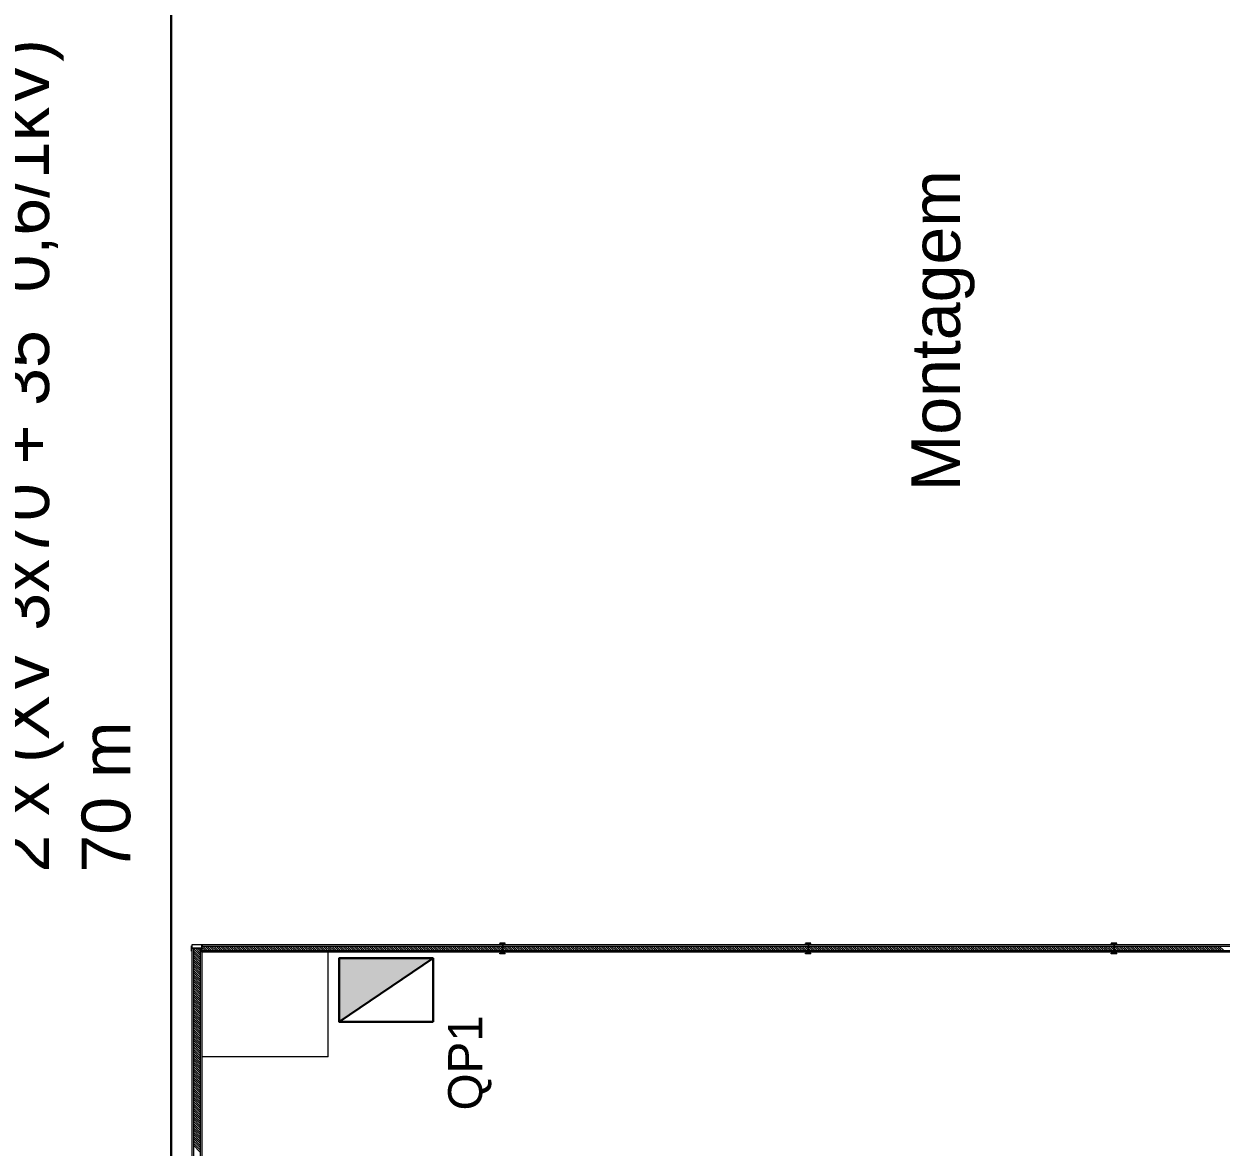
# Model space of a CAD drawing. Header units: millimetres. Extents: x -32 to 1412, y -324 to 2887.
# Drawn here: x 1014.37 to 1038.96, y 2023.07 to 2046.15 of the extents above; entities that cross this region are included whole.
import ezdxf

# ---------------------------------------------------------------- set-up
doc = ezdxf.new("R2010")
doc.units = ezdxf.units.MM
doc.header["$LTSCALE"] = 0.5
doc.layers.get('0').update_dxf_attribs({"linetype": 'CONTINUOUS'})
doc.layers.add('arquitetura', color=252, linetype='CONTINUOUS', lineweight=5)
doc.layers.add('quadros eletricos', color=3, linetype='CONTINUOUS', lineweight=30)
doc.styles.add('Arial nw', font='ARIALN.TTF')

msp = doc.modelspace()

# ---------------------------------------------------------------- hatches: boundary and pattern name
at = {"layer": 'quadros eletricos'}
msp.add_hatch(color=256, dxfattribs=at).paths.add_polyline_path([(1020.844, 2025.646), (1022.774, 2026.953), (1020.844, 2026.953)])

# ---------------------------------------------------------------- linework, layer by layer
at = {"layer": 'arquitetura'}
for p, q in [((1017.811, 2027.099), (1017.811, 2027.209)), ((1017.811, 2027.209), (1017.82, 2027.209)), ((1017.811, 2027.099), (1017.82, 2027.099)), ((1017.82, 2027.169), (1017.82, 2027.209)), ((1017.82, 2027.099), (1017.82, 2027.139)), ((1018.01, 2027.157), (1017.832, 2027.157)), ((1018.01, 2027.151), (1017.832, 2027.151)), ((1018.022, 2027.169), (1018.022, 2027.209)), ((1018.022, 2027.209), (1018.031, 2027.209)), ((1018.022, 2027.099), (1018.022, 2027.139)), ((1018.022, 2027.099), (1018.031, 2027.099)), ((1018.031, 2027.099), (1018.031, 2027.209)), ((1024.256, 2027.264), (1024.146, 2027.264)), ((1024.146, 2027.255), (1024.146, 2027.264)), ((1024.186, 2027.255), (1024.146, 2027.255)), ((1024.198, 2027.243), (1024.198, 2027.065)), ((1024.204, 2027.243), (1024.204, 2027.065)), ((1024.256, 2027.255), (1024.216, 2027.255)), ((1024.256, 2027.255), (1024.256, 2027.264)), ((1030.536, 2027.264), (1030.426, 2027.264)), ((1030.426, 2027.255), (1030.426, 2027.264)), ((1030.466, 2027.255), (1030.426, 2027.255)), ((1030.478, 2027.243), (1030.478, 2027.065)), ((1030.484, 2027.243), (1030.484, 2027.065)), ((1030.536, 2027.255), (1030.496, 2027.255)), ((1030.536, 2027.255), (1030.536, 2027.264)), ((1036.816, 2027.264), (1036.706, 2027.264)), ((1036.706, 2027.255), (1036.706, 2027.264)), ((1036.746, 2027.255), (1036.706, 2027.255)), ((1036.758, 2027.243), (1036.758, 2027.065)), ((1036.764, 2027.243), (1036.764, 2027.065)), ((1036.816, 2027.255), (1036.776, 2027.255)), ((1036.816, 2027.255), (1036.816, 2027.264)), ((1024.186, 2027.053), (1024.146, 2027.053)), ((1024.146, 2027.044), (1024.146, 2027.053)), ((1024.256, 2027.044), (1024.146, 2027.044)), ((1024.256, 2027.053), (1024.216, 2027.053)), ((1024.256, 2027.044), (1024.256, 2027.053)), ((1030.466, 2027.053), (1030.426, 2027.053)), ((1030.426, 2027.044), (1030.426, 2027.053)), ((1030.536, 2027.044), (1030.426, 2027.044)), ((1030.536, 2027.053), (1030.496, 2027.053)), ((1030.536, 2027.044), (1030.536, 2027.053)), ((1036.746, 2027.053), (1036.706, 2027.053)), ((1036.706, 2027.044), (1036.706, 2027.053)), ((1036.816, 2027.044), (1036.706, 2027.044)), ((1036.816, 2027.053), (1036.776, 2027.053)), ((1036.816, 2027.044), (1036.816, 2027.053))]:
    msp.add_line(p, q, dxfattribs=at)
at = {"layer": 'arquitetura', "color": 252}
for p, q in [((1054.041, 2027.229), (1017.821, 2027.229)), ((1017.821, 2027.229), (1017.821, 2020.607)), ((1017.851, 2027.151), (1017.851, 1958.009)), ((1017.851, 2027.107), (1017.991, 2026.967)), ((1017.852, 2027.151), (1017.991, 2027.012)), ((1017.897, 2027.151), (1017.991, 2027.057)), ((1017.942, 2027.151), (1017.991, 2027.102)), ((1017.987, 2027.151), (1017.991, 2027.147)), ((1017.991, 2027.151), (1017.991, 1958.009)), ((1018.021, 2027.079), (1018.021, 2027.229)), ((1018.135, 2027.109), (1018.021, 2027.223)), ((1018.021, 2027.199), (1054.041, 2027.199)), ((1018.09, 2027.109), (1018.021, 2027.178)), ((1018.045, 2027.109), (1018.021, 2027.133)), ((1018.021, 2027.109), (1054.041, 2027.109)), ((1018.18, 2027.109), (1018.09, 2027.199)), ((1018.225, 2027.109), (1018.135, 2027.199)), ((1018.27, 2027.109), (1018.18, 2027.199)), ((1018.315, 2027.109), (1018.225, 2027.199)), ((1018.36, 2027.109), (1018.27, 2027.199)), ((1018.405, 2027.109), (1018.315, 2027.199)), ((1018.45, 2027.109), (1018.36, 2027.199)), ((1018.494, 2027.109), (1018.404, 2027.199)), ((1018.539, 2027.109), (1018.449, 2027.199)), ((1018.584, 2027.109), (1018.494, 2027.199)), ((1018.629, 2027.109), (1018.539, 2027.199)), ((1018.674, 2027.109), (1018.584, 2027.199)), ((1018.719, 2027.109), (1018.629, 2027.199)), ((1018.764, 2027.109), (1018.674, 2027.199)), ((1018.809, 2027.109), (1018.719, 2027.199)), ((1018.854, 2027.109), (1018.764, 2027.199)), ((1018.899, 2027.109), (1018.809, 2027.199)), ((1018.943, 2027.109), (1018.853, 2027.199)), ((1018.988, 2027.109), (1018.898, 2027.199)), ((1019.033, 2027.109), (1018.943, 2027.199)), ((1019.078, 2027.109), (1018.988, 2027.199)), ((1019.123, 2027.109), (1019.033, 2027.199)), ((1019.168, 2027.109), (1019.078, 2027.199)), ((1019.213, 2027.109), (1019.123, 2027.199)), ((1019.258, 2027.109), (1019.168, 2027.199)), ((1019.303, 2027.109), (1019.213, 2027.199)), ((1019.348, 2027.109), (1019.258, 2027.199)), ((1019.392, 2027.109), (1019.302, 2027.199)), ((1019.437, 2027.109), (1019.347, 2027.199)), ((1019.482, 2027.109), (1019.392, 2027.199)), ((1019.527, 2027.109), (1019.437, 2027.199)), ((1019.572, 2027.109), (1019.482, 2027.199)), ((1019.617, 2027.109), (1019.527, 2027.199)), ((1019.662, 2027.109), (1019.572, 2027.199)), ((1019.707, 2027.109), (1019.617, 2027.199)), ((1019.752, 2027.109), (1019.662, 2027.199)), ((1019.797, 2027.109), (1019.707, 2027.199)), ((1019.841, 2027.109), (1019.751, 2027.199)), ((1019.886, 2027.109), (1019.796, 2027.199)), ((1019.931, 2027.109), (1019.841, 2027.199)), ((1019.976, 2027.109), (1019.886, 2027.199)), ((1020.021, 2027.109), (1019.931, 2027.199)), ((1020.066, 2027.109), (1019.976, 2027.199)), ((1020.111, 2027.109), (1020.021, 2027.199)), ((1020.156, 2027.109), (1020.066, 2027.199)), ((1020.201, 2027.109), (1020.111, 2027.199)), ((1020.246, 2027.109), (1020.156, 2027.199)), ((1020.29, 2027.109), (1020.2, 2027.199)), ((1020.335, 2027.109), (1020.245, 2027.199)), ((1020.38, 2027.109), (1020.29, 2027.199)), ((1020.425, 2027.109), (1020.335, 2027.199)), ((1020.47, 2027.109), (1020.38, 2027.199)), ((1020.515, 2027.109), (1020.425, 2027.199)), ((1020.56, 2027.109), (1020.47, 2027.199)), ((1020.605, 2027.109), (1020.515, 2027.199)), ((1020.65, 2027.109), (1020.56, 2027.199)), ((1020.695, 2027.109), (1020.605, 2027.199)), ((1020.739, 2027.109), (1020.649, 2027.199)), ((1020.784, 2027.109), (1020.694, 2027.199)), ((1020.829, 2027.109), (1020.739, 2027.199)), ((1020.874, 2027.109), (1020.784, 2027.199)), ((1020.919, 2027.109), (1020.829, 2027.199)), ((1020.964, 2027.109), (1020.874, 2027.199)), ((1021.009, 2027.109), (1020.919, 2027.199)), ((1021.054, 2027.109), (1020.964, 2027.199)), ((1021.099, 2027.109), (1021.009, 2027.199)), ((1021.144, 2027.109), (1021.054, 2027.199)), ((1021.189, 2027.109), (1021.099, 2027.199)), ((1021.233, 2027.109), (1021.143, 2027.199)), ((1021.278, 2027.109), (1021.188, 2027.199)), ((1021.323, 2027.109), (1021.233, 2027.199)), ((1021.368, 2027.109), (1021.278, 2027.199)), ((1021.413, 2027.109), (1021.323, 2027.199)), ((1021.458, 2027.109), (1021.368, 2027.199)), ((1021.503, 2027.109), (1021.413, 2027.199)), ((1021.548, 2027.109), (1021.458, 2027.199)), ((1021.593, 2027.109), (1021.503, 2027.199)), ((1021.638, 2027.109), (1021.548, 2027.199)), ((1021.682, 2027.109), (1021.592, 2027.199)), ((1021.727, 2027.109), (1021.637, 2027.199)), ((1021.772, 2027.109), (1021.682, 2027.199)), ((1021.817, 2027.109), (1021.727, 2027.199)), ((1021.862, 2027.109), (1021.772, 2027.199)), ((1021.907, 2027.109), (1021.817, 2027.199)), ((1021.952, 2027.109), (1021.862, 2027.199)), ((1021.997, 2027.109), (1021.907, 2027.199)), ((1022.042, 2027.109), (1021.952, 2027.199)), ((1022.087, 2027.109), (1021.997, 2027.199)), ((1022.131, 2027.109), (1022.041, 2027.199)), ((1022.176, 2027.109), (1022.086, 2027.199)), ((1022.221, 2027.109), (1022.131, 2027.199)), ((1022.266, 2027.109), (1022.176, 2027.199)), ((1022.311, 2027.109), (1022.221, 2027.199)), ((1022.356, 2027.109), (1022.266, 2027.199)), ((1022.401, 2027.109), (1022.311, 2027.199)), ((1022.446, 2027.109), (1022.356, 2027.199)), ((1022.491, 2027.109), (1022.401, 2027.199)), ((1022.536, 2027.109), (1022.446, 2027.199)), ((1022.58, 2027.109), (1022.49, 2027.199)), ((1022.625, 2027.109), (1022.535, 2027.199)), ((1022.67, 2027.109), (1022.58, 2027.199)), ((1022.715, 2027.109), (1022.625, 2027.199)), ((1022.76, 2027.109), (1022.67, 2027.199)), ((1022.805, 2027.109), (1022.715, 2027.199)), ((1022.85, 2027.109), (1022.76, 2027.199)), ((1022.895, 2027.109), (1022.805, 2027.199)), ((1022.94, 2027.109), (1022.85, 2027.199)), ((1022.985, 2027.109), (1022.895, 2027.199)), ((1023.029, 2027.109), (1022.939, 2027.199)), ((1023.074, 2027.109), (1022.984, 2027.199)), ((1023.119, 2027.109), (1023.029, 2027.199)), ((1023.164, 2027.109), (1023.074, 2027.199)), ((1023.209, 2027.109), (1023.119, 2027.199)), ((1023.254, 2027.109), (1023.164, 2027.199)), ((1023.299, 2027.109), (1023.209, 2027.199)), ((1023.344, 2027.109), (1023.254, 2027.199)), ((1023.389, 2027.109), (1023.299, 2027.199)), ((1023.434, 2027.109), (1023.344, 2027.199)), ((1023.478, 2027.109), (1023.388, 2027.199)), ((1023.523, 2027.109), (1023.433, 2027.199)), ((1023.568, 2027.109), (1023.478, 2027.199)), ((1023.613, 2027.109), (1023.523, 2027.199)), ((1023.658, 2027.109), (1023.568, 2027.199)), ((1023.703, 2027.109), (1023.613, 2027.199)), ((1023.748, 2027.109), (1023.658, 2027.199)), ((1023.793, 2027.109), (1023.703, 2027.199)), ((1023.838, 2027.109), (1023.748, 2027.199)), ((1023.883, 2027.109), (1023.793, 2027.199)), ((1023.927, 2027.109), (1023.837, 2027.199)), ((1023.972, 2027.109), (1023.882, 2027.199)), ((1024.017, 2027.109), (1023.927, 2027.199)), ((1024.062, 2027.109), (1023.972, 2027.199)), ((1024.107, 2027.109), (1024.017, 2027.199)), ((1024.152, 2027.109), (1024.062, 2027.199)), ((1024.197, 2027.109), (1024.107, 2027.199)), ((1024.242, 2027.109), (1024.152, 2027.199)), ((1024.287, 2027.109), (1024.197, 2027.199)), ((1024.332, 2027.109), (1024.242, 2027.199)), ((1024.376, 2027.109), (1024.286, 2027.199)), ((1024.421, 2027.109), (1024.331, 2027.199)), ((1024.466, 2027.109), (1024.376, 2027.199)), ((1024.511, 2027.109), (1024.421, 2027.199)), ((1024.556, 2027.109), (1024.466, 2027.199)), ((1024.601, 2027.109), (1024.511, 2027.199)), ((1024.646, 2027.109), (1024.556, 2027.199)), ((1024.691, 2027.109), (1024.601, 2027.199)), ((1024.736, 2027.109), (1024.646, 2027.199)), ((1024.781, 2027.109), (1024.691, 2027.199)), ((1024.826, 2027.109), (1024.736, 2027.199)), ((1024.87, 2027.109), (1024.78, 2027.199)), ((1024.915, 2027.109), (1024.825, 2027.199)), ((1024.96, 2027.109), (1024.87, 2027.199)), ((1025.005, 2027.109), (1024.915, 2027.199)), ((1025.05, 2027.109), (1024.96, 2027.199)), ((1025.095, 2027.109), (1025.005, 2027.199)), ((1025.14, 2027.109), (1025.05, 2027.199)), ((1025.185, 2027.109), (1025.095, 2027.199)), ((1025.23, 2027.109), (1025.14, 2027.199)), ((1025.275, 2027.109), (1025.185, 2027.199)), ((1025.319, 2027.109), (1025.229, 2027.199)), ((1025.364, 2027.109), (1025.274, 2027.199)), ((1025.409, 2027.109), (1025.319, 2027.199)), ((1025.454, 2027.109), (1025.364, 2027.199)), ((1025.499, 2027.109), (1025.409, 2027.199)), ((1025.544, 2027.109), (1025.454, 2027.199)), ((1025.589, 2027.109), (1025.499, 2027.199)), ((1025.634, 2027.109), (1025.544, 2027.199)), ((1025.679, 2027.109), (1025.589, 2027.199)), ((1025.724, 2027.109), (1025.634, 2027.199)), ((1025.768, 2027.109), (1025.678, 2027.199)), ((1025.813, 2027.109), (1025.723, 2027.199)), ((1025.858, 2027.109), (1025.768, 2027.199)), ((1025.903, 2027.109), (1025.813, 2027.199)), ((1025.948, 2027.109), (1025.858, 2027.199)), ((1025.993, 2027.109), (1025.903, 2027.199)), ((1026.038, 2027.109), (1025.948, 2027.199)), ((1026.083, 2027.109), (1025.993, 2027.199)), ((1026.128, 2027.109), (1026.038, 2027.199)), ((1026.173, 2027.109), (1026.083, 2027.199)), ((1026.217, 2027.109), (1026.127, 2027.199)), ((1026.262, 2027.109), (1026.172, 2027.199)), ((1026.307, 2027.109), (1026.217, 2027.199)), ((1026.352, 2027.109), (1026.262, 2027.199)), ((1026.397, 2027.109), (1026.307, 2027.199)), ((1026.442, 2027.109), (1026.352, 2027.199)), ((1026.487, 2027.109), (1026.397, 2027.199)), ((1026.532, 2027.109), (1026.442, 2027.199)), ((1026.577, 2027.109), (1026.487, 2027.199)), ((1026.622, 2027.109), (1026.532, 2027.199)), ((1026.666, 2027.109), (1026.576, 2027.199)), ((1026.711, 2027.109), (1026.621, 2027.199)), ((1026.756, 2027.109), (1026.666, 2027.199)), ((1026.801, 2027.109), (1026.711, 2027.199)), ((1026.846, 2027.109), (1026.756, 2027.199)), ((1026.891, 2027.109), (1026.801, 2027.199)), ((1026.936, 2027.109), (1026.846, 2027.199)), ((1026.981, 2027.109), (1026.891, 2027.199)), ((1027.026, 2027.109), (1026.936, 2027.199)), ((1027.071, 2027.109), (1026.981, 2027.199)), ((1027.115, 2027.109), (1027.025, 2027.199)), ((1027.16, 2027.109), (1027.07, 2027.199)), ((1027.205, 2027.109), (1027.115, 2027.199)), ((1027.25, 2027.109), (1027.16, 2027.199)), ((1027.295, 2027.109), (1027.205, 2027.199)), ((1027.34, 2027.109), (1027.25, 2027.199)), ((1027.385, 2027.109), (1027.295, 2027.199)), ((1027.43, 2027.109), (1027.34, 2027.199)), ((1027.475, 2027.109), (1027.385, 2027.199)), ((1027.52, 2027.109), (1027.43, 2027.199)), ((1027.564, 2027.109), (1027.474, 2027.199)), ((1027.609, 2027.109), (1027.519, 2027.199)), ((1027.654, 2027.109), (1027.564, 2027.199)), ((1027.699, 2027.109), (1027.609, 2027.199)), ((1027.744, 2027.109), (1027.654, 2027.199)), ((1027.789, 2027.109), (1027.699, 2027.199)), ((1027.834, 2027.109), (1027.744, 2027.199)), ((1027.879, 2027.109), (1027.789, 2027.199)), ((1027.924, 2027.109), (1027.834, 2027.199)), ((1027.969, 2027.109), (1027.879, 2027.199)), ((1028.013, 2027.109), (1027.923, 2027.199)), ((1028.058, 2027.109), (1027.968, 2027.199)), ((1028.103, 2027.109), (1028.013, 2027.199)), ((1028.148, 2027.109), (1028.058, 2027.199)), ((1028.193, 2027.109), (1028.103, 2027.199)), ((1028.238, 2027.109), (1028.148, 2027.199)), ((1028.283, 2027.109), (1028.193, 2027.199)), ((1028.328, 2027.109), (1028.238, 2027.199)), ((1028.373, 2027.109), (1028.283, 2027.199)), ((1028.418, 2027.109), (1028.328, 2027.199)), ((1028.463, 2027.109), (1028.373, 2027.199)), ((1028.507, 2027.109), (1028.417, 2027.199)), ((1028.552, 2027.109), (1028.462, 2027.199)), ((1028.597, 2027.109), (1028.507, 2027.199)), ((1028.642, 2027.109), (1028.552, 2027.199)), ((1028.687, 2027.109), (1028.597, 2027.199)), ((1028.732, 2027.109), (1028.642, 2027.199)), ((1028.777, 2027.109), (1028.687, 2027.199)), ((1028.822, 2027.109), (1028.732, 2027.199)), ((1028.867, 2027.109), (1028.777, 2027.199)), ((1028.912, 2027.109), (1028.822, 2027.199)), ((1028.956, 2027.109), (1028.866, 2027.199)), ((1029.001, 2027.109), (1028.911, 2027.199)), ((1029.046, 2027.109), (1028.956, 2027.199)), ((1029.091, 2027.109), (1029.001, 2027.199)), ((1029.136, 2027.109), (1029.046, 2027.199)), ((1029.181, 2027.109), (1029.091, 2027.199)), ((1029.226, 2027.109), (1029.136, 2027.199)), ((1029.271, 2027.109), (1029.181, 2027.199)), ((1029.316, 2027.109), (1029.226, 2027.199)), ((1029.361, 2027.109), (1029.271, 2027.199)), ((1029.405, 2027.109), (1029.315, 2027.199)), ((1029.45, 2027.109), (1029.36, 2027.199)), ((1029.495, 2027.109), (1029.405, 2027.199)), ((1029.54, 2027.109), (1029.45, 2027.199)), ((1029.585, 2027.109), (1029.495, 2027.199)), ((1029.63, 2027.109), (1029.54, 2027.199)), ((1029.675, 2027.109), (1029.585, 2027.199)), ((1029.72, 2027.109), (1029.63, 2027.199)), ((1029.765, 2027.109), (1029.675, 2027.199)), ((1029.81, 2027.109), (1029.72, 2027.199)), ((1029.854, 2027.109), (1029.764, 2027.199)), ((1029.899, 2027.109), (1029.809, 2027.199)), ((1029.944, 2027.109), (1029.854, 2027.199)), ((1029.989, 2027.109), (1029.899, 2027.199)), ((1030.034, 2027.109), (1029.944, 2027.199)), ((1030.079, 2027.109), (1029.989, 2027.199)), ((1030.124, 2027.109), (1030.034, 2027.199)), ((1030.169, 2027.109), (1030.079, 2027.199)), ((1030.214, 2027.109), (1030.124, 2027.199)), ((1030.259, 2027.109), (1030.169, 2027.199)), ((1030.303, 2027.109), (1030.213, 2027.199)), ((1030.348, 2027.109), (1030.258, 2027.199)), ((1030.393, 2027.109), (1030.303, 2027.199)), ((1030.438, 2027.109), (1030.348, 2027.199)), ((1030.483, 2027.109), (1030.393, 2027.199)), ((1030.528, 2027.109), (1030.438, 2027.199)), ((1030.573, 2027.109), (1030.483, 2027.199)), ((1030.618, 2027.109), (1030.528, 2027.199)), ((1030.663, 2027.109), (1030.573, 2027.199)), ((1030.708, 2027.109), (1030.618, 2027.199)), ((1030.752, 2027.109), (1030.662, 2027.199)), ((1030.797, 2027.109), (1030.707, 2027.199)), ((1030.842, 2027.109), (1030.752, 2027.199)), ((1030.887, 2027.109), (1030.797, 2027.199)), ((1030.932, 2027.109), (1030.842, 2027.199)), ((1030.977, 2027.109), (1030.887, 2027.199)), ((1031.022, 2027.109), (1030.932, 2027.199)), ((1031.067, 2027.109), (1030.977, 2027.199)), ((1031.112, 2027.109), (1031.022, 2027.199)), ((1031.157, 2027.109), (1031.067, 2027.199)), ((1031.201, 2027.109), (1031.111, 2027.199)), ((1031.246, 2027.109), (1031.156, 2027.199)), ((1031.291, 2027.109), (1031.201, 2027.199)), ((1031.336, 2027.109), (1031.246, 2027.199)), ((1031.381, 2027.109), (1031.291, 2027.199)), ((1031.426, 2027.109), (1031.336, 2027.199)), ((1031.471, 2027.109), (1031.381, 2027.199)), ((1031.516, 2027.109), (1031.426, 2027.199)), ((1031.561, 2027.109), (1031.471, 2027.199)), ((1031.606, 2027.109), (1031.516, 2027.199)), ((1031.65, 2027.109), (1031.56, 2027.199)), ((1031.695, 2027.109), (1031.605, 2027.199)), ((1031.74, 2027.109), (1031.65, 2027.199)), ((1031.785, 2027.109), (1031.695, 2027.199)), ((1031.83, 2027.109), (1031.74, 2027.199)), ((1031.875, 2027.109), (1031.785, 2027.199)), ((1031.92, 2027.109), (1031.83, 2027.199)), ((1031.965, 2027.109), (1031.875, 2027.199)), ((1032.01, 2027.109), (1031.92, 2027.199)), ((1032.055, 2027.109), (1031.965, 2027.199)), ((1032.1, 2027.109), (1032.01, 2027.199)), ((1032.144, 2027.109), (1032.054, 2027.199)), ((1032.189, 2027.109), (1032.099, 2027.199)), ((1032.234, 2027.109), (1032.144, 2027.199)), ((1032.279, 2027.109), (1032.189, 2027.199)), ((1032.324, 2027.109), (1032.234, 2027.199)), ((1032.369, 2027.109), (1032.279, 2027.199)), ((1032.414, 2027.109), (1032.324, 2027.199)), ((1032.459, 2027.109), (1032.369, 2027.199)), ((1032.504, 2027.109), (1032.414, 2027.199)), ((1032.549, 2027.109), (1032.459, 2027.199)), ((1032.593, 2027.109), (1032.503, 2027.199)), ((1032.638, 2027.109), (1032.548, 2027.199)), ((1032.683, 2027.109), (1032.593, 2027.199)), ((1032.728, 2027.109), (1032.638, 2027.199)), ((1032.773, 2027.109), (1032.683, 2027.199)), ((1032.818, 2027.109), (1032.728, 2027.199)), ((1032.863, 2027.109), (1032.773, 2027.199)), ((1032.908, 2027.109), (1032.818, 2027.199)), ((1032.953, 2027.109), (1032.863, 2027.199)), ((1032.998, 2027.109), (1032.908, 2027.199)), ((1033.042, 2027.109), (1032.952, 2027.199)), ((1033.087, 2027.109), (1032.997, 2027.199)), ((1033.132, 2027.109), (1033.042, 2027.199)), ((1033.177, 2027.109), (1033.087, 2027.199)), ((1033.222, 2027.109), (1033.132, 2027.199)), ((1033.267, 2027.109), (1033.177, 2027.199)), ((1033.312, 2027.109), (1033.222, 2027.199)), ((1033.357, 2027.109), (1033.267, 2027.199)), ((1033.402, 2027.109), (1033.312, 2027.199)), ((1033.447, 2027.109), (1033.357, 2027.199)), ((1033.491, 2027.109), (1033.401, 2027.199)), ((1033.536, 2027.109), (1033.446, 2027.199)), ((1033.581, 2027.109), (1033.491, 2027.199)), ((1033.626, 2027.109), (1033.536, 2027.199)), ((1033.671, 2027.109), (1033.581, 2027.199)), ((1033.716, 2027.109), (1033.626, 2027.199)), ((1033.761, 2027.109), (1033.671, 2027.199)), ((1033.806, 2027.109), (1033.716, 2027.199)), ((1033.851, 2027.109), (1033.761, 2027.199)), ((1033.896, 2027.109), (1033.806, 2027.199)), ((1033.94, 2027.109), (1033.85, 2027.199)), ((1033.985, 2027.109), (1033.895, 2027.199)), ((1034.03, 2027.109), (1033.94, 2027.199)), ((1034.075, 2027.109), (1033.985, 2027.199)), ((1034.12, 2027.109), (1034.03, 2027.199)), ((1034.165, 2027.109), (1034.075, 2027.199)), ((1034.21, 2027.109), (1034.12, 2027.199)), ((1034.255, 2027.109), (1034.165, 2027.199)), ((1034.3, 2027.109), (1034.21, 2027.199)), ((1034.345, 2027.109), (1034.255, 2027.199)), ((1034.389, 2027.109), (1034.299, 2027.199)), ((1034.434, 2027.109), (1034.344, 2027.199)), ((1034.479, 2027.109), (1034.389, 2027.199)), ((1034.524, 2027.109), (1034.434, 2027.199)), ((1034.569, 2027.109), (1034.479, 2027.199)), ((1034.614, 2027.109), (1034.524, 2027.199)), ((1034.659, 2027.109), (1034.569, 2027.199)), ((1034.704, 2027.109), (1034.614, 2027.199)), ((1034.749, 2027.109), (1034.659, 2027.199)), ((1034.794, 2027.109), (1034.704, 2027.199)), ((1034.838, 2027.109), (1034.748, 2027.199)), ((1034.883, 2027.109), (1034.793, 2027.199)), ((1034.928, 2027.109), (1034.838, 2027.199)), ((1034.973, 2027.109), (1034.883, 2027.199)), ((1035.018, 2027.109), (1034.928, 2027.199)), ((1035.063, 2027.109), (1034.973, 2027.199)), ((1035.108, 2027.109), (1035.018, 2027.199)), ((1035.153, 2027.109), (1035.063, 2027.199)), ((1035.198, 2027.109), (1035.108, 2027.199)), ((1035.243, 2027.109), (1035.153, 2027.199)), ((1035.288, 2027.109), (1035.198, 2027.199)), ((1035.332, 2027.109), (1035.242, 2027.199)), ((1035.377, 2027.109), (1035.287, 2027.199)), ((1035.422, 2027.109), (1035.332, 2027.199)), ((1035.467, 2027.109), (1035.377, 2027.199)), ((1035.512, 2027.109), (1035.422, 2027.199)), ((1035.557, 2027.109), (1035.467, 2027.199)), ((1035.602, 2027.109), (1035.512, 2027.199)), ((1035.647, 2027.109), (1035.557, 2027.199)), ((1035.692, 2027.109), (1035.602, 2027.199)), ((1035.737, 2027.109), (1035.647, 2027.199)), ((1035.781, 2027.109), (1035.691, 2027.199)), ((1035.826, 2027.109), (1035.736, 2027.199)), ((1035.871, 2027.109), (1035.781, 2027.199)), ((1035.916, 2027.109), (1035.826, 2027.199)), ((1035.961, 2027.109), (1035.871, 2027.199)), ((1036.006, 2027.109), (1035.916, 2027.199)), ((1036.051, 2027.109), (1035.961, 2027.199)), ((1036.096, 2027.109), (1036.006, 2027.199)), ((1036.141, 2027.109), (1036.051, 2027.199)), ((1036.186, 2027.109), (1036.096, 2027.199)), ((1036.23, 2027.109), (1036.14, 2027.199)), ((1036.275, 2027.109), (1036.185, 2027.199)), ((1036.32, 2027.109), (1036.23, 2027.199)), ((1036.365, 2027.109), (1036.275, 2027.199)), ((1036.41, 2027.109), (1036.32, 2027.199)), ((1036.455, 2027.109), (1036.365, 2027.199)), ((1036.5, 2027.109), (1036.41, 2027.199)), ((1036.545, 2027.109), (1036.455, 2027.199)), ((1036.59, 2027.109), (1036.5, 2027.199)), ((1036.635, 2027.109), (1036.545, 2027.199)), ((1036.679, 2027.109), (1036.589, 2027.199)), ((1036.724, 2027.109), (1036.634, 2027.199)), ((1036.769, 2027.109), (1036.679, 2027.199)), ((1036.814, 2027.109), (1036.724, 2027.199)), ((1036.859, 2027.109), (1036.769, 2027.199)), ((1036.904, 2027.109), (1036.814, 2027.199)), ((1036.949, 2027.109), (1036.859, 2027.199)), ((1036.994, 2027.109), (1036.904, 2027.199)), ((1037.039, 2027.109), (1036.949, 2027.199)), ((1037.084, 2027.109), (1036.994, 2027.199)), ((1037.128, 2027.109), (1037.038, 2027.199)), ((1037.173, 2027.109), (1037.083, 2027.199)), ((1037.218, 2027.109), (1037.128, 2027.199)), ((1037.263, 2027.109), (1037.173, 2027.199)), ((1037.308, 2027.109), (1037.218, 2027.199)), ((1037.353, 2027.109), (1037.263, 2027.199)), ((1037.398, 2027.109), (1037.308, 2027.199)), ((1037.443, 2027.109), (1037.353, 2027.199)), ((1037.488, 2027.109), (1037.398, 2027.199)), ((1037.533, 2027.109), (1037.443, 2027.199)), ((1037.577, 2027.109), (1037.487, 2027.199)), ((1037.622, 2027.109), (1037.532, 2027.199)), ((1037.667, 2027.109), (1037.577, 2027.199)), ((1037.712, 2027.109), (1037.622, 2027.199)), ((1037.757, 2027.109), (1037.667, 2027.199)), ((1037.802, 2027.109), (1037.712, 2027.199)), ((1037.847, 2027.109), (1037.757, 2027.199)), ((1037.892, 2027.109), (1037.802, 2027.199)), ((1037.937, 2027.109), (1037.847, 2027.199)), ((1037.982, 2027.109), (1037.892, 2027.199)), ((1038.026, 2027.109), (1037.936, 2027.199)), ((1038.071, 2027.109), (1037.981, 2027.199)), ((1038.116, 2027.109), (1038.026, 2027.199)), ((1038.161, 2027.109), (1038.071, 2027.199)), ((1038.206, 2027.109), (1038.116, 2027.199)), ((1038.251, 2027.109), (1038.161, 2027.199)), ((1038.296, 2027.109), (1038.206, 2027.199)), ((1038.341, 2027.109), (1038.251, 2027.199)), ((1038.386, 2027.109), (1038.296, 2027.199)), ((1038.431, 2027.109), (1038.341, 2027.199)), ((1038.475, 2027.109), (1038.385, 2027.199)), ((1038.52, 2027.109), (1038.43, 2027.199)), ((1038.565, 2027.109), (1038.475, 2027.199)), ((1038.61, 2027.109), (1038.52, 2027.199)), ((1038.655, 2027.109), (1038.565, 2027.199)), ((1038.7, 2027.109), (1038.61, 2027.199)), ((1038.745, 2027.109), (1038.655, 2027.199)), ((1038.79, 2027.109), (1038.7, 2027.199)), ((1038.835, 2027.109), (1038.745, 2027.199)), ((1038.88, 2027.109), (1038.79, 2027.199)), ((1038.925, 2027.109), (1038.835, 2027.199)), ((1038.969, 2027.109), (1038.879, 2027.199)), ((1039.014, 2027.109), (1038.924, 2027.199)), ((1017.851, 2027.063), (1017.991, 2026.923)), ((1017.851, 2027.018), (1017.991, 2026.878)), ((1017.851, 2026.973), (1017.991, 2026.833)), ((1017.851, 2026.928), (1017.991, 2026.788)), ((1017.851, 2026.883), (1017.991, 2026.743)), ((1040.741, 2027.079), (1018.021, 2027.079)), ((1018.021, 2027.079), (1018.021, 2020.607)), ((1020.621, 2024.929), (1020.621, 2027.079)), ((1061.741, 2027.079), (1035.691, 2027.079)), ((1017.851, 2026.838), (1017.991, 2026.698)), ((1017.851, 2026.793), (1017.991, 2026.653)), ((1017.851, 2026.748), (1017.991, 2026.608)), ((1017.851, 2026.703), (1017.991, 2026.563)), ((1017.851, 2026.658), (1017.991, 2026.518)), ((1017.851, 2026.614), (1017.991, 2026.474)), ((1017.851, 2026.569), (1017.991, 2026.429)), ((1017.851, 2026.524), (1017.991, 2026.384)), ((1017.851, 2026.479), (1017.991, 2026.339)), ((1017.851, 2026.434), (1017.991, 2026.294)), ((1017.851, 2026.389), (1017.991, 2026.249)), ((1017.851, 2026.344), (1017.991, 2026.204)), ((1017.851, 2026.299), (1017.991, 2026.159)), ((1017.851, 2026.254), (1017.991, 2026.114)), ((1017.851, 2026.209), (1017.991, 2026.069)), ((1017.851, 2026.165), (1017.991, 2026.025)), ((1017.851, 2026.12), (1017.991, 2025.98)), ((1017.851, 2026.075), (1017.991, 2025.935)), ((1017.851, 2026.03), (1017.991, 2025.89)), ((1017.851, 2025.985), (1017.991, 2025.845)), ((1017.851, 2025.94), (1017.991, 2025.8)), ((1017.851, 2025.895), (1017.991, 2025.755)), ((1017.851, 2025.85), (1017.991, 2025.71)), ((1017.851, 2025.805), (1017.991, 2025.665)), ((1017.851, 2025.76), (1017.991, 2025.62)), ((1017.851, 2025.716), (1017.991, 2025.576)), ((1017.851, 2025.671), (1017.991, 2025.531)), ((1017.851, 2025.626), (1017.991, 2025.486)), ((1017.851, 2025.581), (1017.991, 2025.441)), ((1017.851, 2025.536), (1017.991, 2025.396)), ((1017.851, 2025.491), (1017.991, 2025.351)), ((1017.851, 2025.446), (1017.991, 2025.306)), ((1017.851, 2025.401), (1017.991, 2025.261)), ((1017.851, 2025.356), (1017.991, 2025.216)), ((1017.851, 2025.311), (1017.991, 2025.171)), ((1017.851, 2025.267), (1017.991, 2025.127)), ((1017.851, 2025.222), (1017.991, 2025.082)), ((1017.851, 2025.177), (1017.991, 2025.037)), ((1017.851, 2025.132), (1017.991, 2024.992)), ((1017.851, 2025.087), (1017.991, 2024.947)), ((1017.851, 2025.042), (1017.991, 2024.902)), ((1017.851, 2024.997), (1017.991, 2024.857)), ((1017.851, 2024.952), (1017.991, 2024.812)), ((1017.851, 2024.907), (1017.991, 2024.767)), ((1020.621, 2024.929), (1018.021, 2024.929)), ((1017.851, 2024.862), (1017.991, 2024.722)), ((1017.851, 2024.818), (1017.991, 2024.678)), ((1017.851, 2024.773), (1017.991, 2024.633)), ((1017.851, 2024.728), (1017.991, 2024.588)), ((1017.851, 2024.683), (1017.991, 2024.543)), ((1017.851, 2024.638), (1017.991, 2024.498)), ((1017.851, 2024.593), (1017.991, 2024.453)), ((1017.851, 2024.548), (1017.991, 2024.408)), ((1017.851, 2024.503), (1017.991, 2024.363)), ((1017.851, 2024.458), (1017.991, 2024.318)), ((1017.851, 2024.413), (1017.991, 2024.273)), ((1017.851, 2024.369), (1017.991, 2024.229)), ((1017.851, 2024.324), (1017.991, 2024.184)), ((1017.851, 2024.279), (1017.991, 2024.139)), ((1017.851, 2024.234), (1017.991, 2024.094)), ((1017.851, 2024.189), (1017.991, 2024.049)), ((1017.851, 2024.144), (1017.991, 2024.004)), ((1017.851, 2024.099), (1017.991, 2023.959)), ((1017.851, 2024.054), (1017.991, 2023.914)), ((1017.851, 2024.009), (1017.991, 2023.869)), ((1017.851, 2023.964), (1017.991, 2023.824)), ((1017.851, 2023.92), (1017.991, 2023.78)), ((1017.851, 2023.875), (1017.991, 2023.735)), ((1017.851, 2023.83), (1017.991, 2023.69)), ((1017.851, 2023.785), (1017.991, 2023.645)), ((1017.851, 2023.74), (1017.991, 2023.6)), ((1017.851, 2023.695), (1017.991, 2023.555)), ((1017.851, 2023.65), (1017.991, 2023.51)), ((1017.851, 2023.605), (1017.991, 2023.465)), ((1017.851, 2023.56), (1017.991, 2023.42)), ((1017.851, 2023.515), (1017.991, 2023.375)), ((1017.851, 2023.47), (1017.991, 2023.33)), ((1017.851, 2023.426), (1017.991, 2023.286)), ((1017.851, 2023.381), (1017.991, 2023.241)), ((1017.851, 2023.336), (1017.991, 2023.196)), ((1017.851, 2023.291), (1017.991, 2023.151)), ((1017.851, 2023.246), (1017.991, 2023.106)), ((1017.851, 2023.201), (1017.991, 2023.061)), ((1017.851, 2023.156), (1017.991, 2023.016)), ((1017.851, 2023.111), (1017.991, 2022.971))]:
    msp.add_line(p, q, dxfattribs=at)
at = {"layer": 'arquitetura'}
for centre, start, end in [((1017.832, 2027.169), 180, 270), ((1017.832, 2027.139), 90, 180), ((1018.01, 2027.169), 270, 0), ((1018.01, 2027.139), 0, 90), ((1024.186, 2027.243), 0, 90), ((1024.216, 2027.243), 90, 180), ((1030.466, 2027.243), 0, 90), ((1030.496, 2027.243), 90, 180), ((1036.746, 2027.243), 0, 90), ((1036.776, 2027.243), 90, 180), ((1024.186, 2027.065), 270, 0), ((1024.216, 2027.065), 180, 270), ((1030.466, 2027.065), 270, 0), ((1030.496, 2027.065), 180, 270), ((1036.746, 2027.065), 270, 0), ((1036.776, 2027.065), 180, 270)]:
    msp.add_arc(centre, 0.012, start, end, dxfattribs=at)
at = {"layer": 'quadros eletricos'}
msp.add_line((1022.774, 2026.953), (1020.844, 2025.646), dxfattribs=at)
at = {"layer": 'quadros eletricos', "ltscale": 10}
msp.add_lwpolyline([(1021.809, 2009.483), (1021.809, 2010.158), (1017.395, 2010.158), (1017.395, 2054.85)], dxfattribs=at)
at = {"layer": 'quadros eletricos'}
msp.add_lwpolyline([(1022.774, 2025.646), (1020.844, 2025.646), (1020.844, 2026.953), (1022.774, 2026.953)], close=True, dxfattribs=at)
msp.add_lwpolyline([(1020.844, 2025.646), (1022.774, 2026.953), (1020.844, 2026.953), (1020.844, 2025.646)], dxfattribs=at)

# ---------------------------------------------------------------- texts
at = {"insert": (1033.251, 2039.844), "char_height": 1, "attachment_point": 5, "rotation": 90, "style": 'Arial nw'}
msp.add_mtext_dynamic_manual_height_columns('{\\fArial|b0|i0|c0|p34;Montagem}', width=17.80712, gutter_width=2, heights=[3.301], dxfattribs=at)
at = {"layer": 'quadros eletricos', "attachment_point": 1, "rotation": 90, "style": 'Arial nw'}
for s, width, heights, insert, char_height in [('{\\fArial|b0|i0|c0|p34;2 x (XV 3x70 + 35  0,6/1kV)\\P70 m}', 17.3254, [3.323], (1013.885, 2028.712), 1), ('{\\fArial|b0|i0|c0|p34;QP1}', 3.15338, [0], (1023.083, 2023.825), 0.7)]:
    msp.add_mtext_dynamic_manual_height_columns(s, width=width, gutter_width=2, heights=heights, dxfattribs=dict(at, insert=insert, char_height=char_height))

doc.saveas('drawing.dxf')
